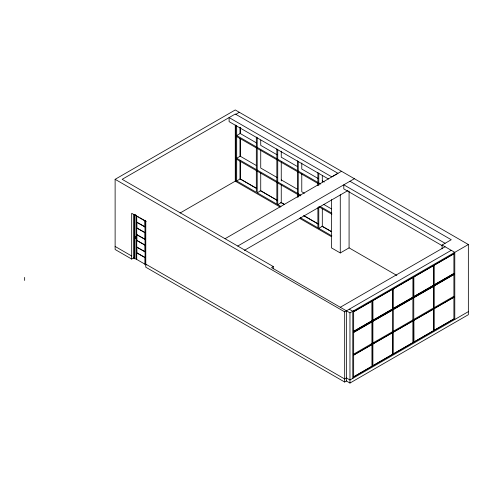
<?xml version="1.0" encoding="UTF-8"?>
<svg xmlns="http://www.w3.org/2000/svg" width="493" height="493" viewBox="0 0 493 493"><rect width="100%" height="100%" fill="white"/><g stroke="black" fill="none" stroke-linecap="round" stroke-linejoin="round"><path stroke-width="0.74" d="M136.555 238.612C134.472 239.21 134.743 236.239 135.661 237.608L135.31 237.811L135.242 236.486L136.08 236.868L135.994 238.07L135.994 236.917L135.242 236.486M135.661 237.195L135.31 237.398L136.555 238.409M131.686 259.059L115.122 249.501L115.122 179.316L235.272 109.951L468.35 244.516L468.35 314.7L349.962 383.049L346.437 381.015L344.675 382.032L145.78 267.2L145.78 221.425L131.686 213.29L131.686 259.059L134.034 257.703M235.802 114.327L239.327 112.287M256.576 142.958L240.208 133.504L236.683 135.544L320.74 184.074M256.576 165.66L240.208 156.207L236.683 158.247L300.872 195.302M136.727 216.162L136.727 222.207L145.312 226.959M136.727 227.963L145.139 232.813L145.139 239.499L136.727 234.65L136.727 227.963L145.312 232.714M136.727 234.65L145.312 239.401M135.785 237.09L135.785 237.86L135.785 237.09L135.279 236.794L135.871 237.034M135.027 237.836L135.538 237.127M180.05 213.031L235.272 181.153L280.258 207.122M135.008 237.453L136.598 238.144M236.683 125.709L236.683 180.949L240.208 178.91L256.576 188.363M136.727 240.399L145.139 245.255L145.139 251.941L136.727 247.085L136.727 240.399L145.312 245.15M136.727 247.085L144.665 251.467M136.727 252.841L145.139 257.691L145.139 264.285L136.727 259.429L136.727 252.841L145.312 257.592M136.555 259.534L136.555 215.509L134.971 214.597L134.971 258.622L136.727 259.429M257.204 137.559L257.204 192.794L260.729 190.76L277.097 200.213M144.96 220.365L145.139 264.285M277.732 149.41L277.732 204.644L281.256 202.611L284.529 204.503M341.507 171.281L331.814 176.876L229.109 117.581L229.109 121.648L328.48 179.021M225.054 238.717L337.101 173.826M237.737 246.044L354.368 178.706M244.38 250.345L347.972 190.538M331.869 214.215L318.78 206.659L318.78 228.345L322.305 226.312L331.462 231.599M273.325 268.876L273.325 266.59L271.563 267.607L349.962 312.864L468.35 244.516M331.462 199.603L331.462 247.874L340.275 252.958L349.081 247.874L396.853 275.458M442.098 248.842L442.098 245.027L451.261 239.734L349.962 181.251M340.275 307.275L445.093 246.753M115.122 179.316L344.675 311.847L451.261 250.315M371.95 301.192L353.592 311.705L453.831 253.833L434.228 265.154L434.228 330.248L453.905 318.971L453.905 252.854M372.757 320.333L392.434 309.056L372.831 320.376L372.757 300.644L433.415 265.702L433.415 330.797L372.757 365.738L372.757 321.35L392.434 310.072L372.757 321.35M433.347 285.355L413.738 296.675L433.415 285.398L433.347 265.659M413.738 320.395L433.415 309.117L413.738 320.395L413.806 342.117L413.738 276.98L413.738 297.692L433.415 286.415L433.415 330.797M433.415 286.415L413.738 297.692M392.434 331.758L372.757 343.036M393.315 331.247L412.924 319.926M413.806 319.421L433.347 308.057M453.905 296.268L434.296 307.589M392.366 332.732L372.757 344.052L392.366 332.732L392.434 354.461L392.366 289.323L392.366 310.029M453.905 318.971L353.66 376.843L371.95 366.287L371.876 301.149M468.35 311.65L349.962 379.998L346.437 377.965L344.675 378.981L145.78 264.149M337.982 173.32L235.272 114.019L122.172 179.316L273.325 266.59M445.093 243.296L343.794 184.813L343.794 188.881L442.431 245.822M442.098 245.027L454.786 252.348L454.786 319.476M277.097 154.808L260.729 145.355L260.729 140.055M297.624 166.659L281.256 157.205L281.256 151.148M318.145 178.509L301.778 169.056L301.778 162.998M322.305 180.906L324.265 182.04M236.683 136.561L318.78 183.957M277.097 177.511L260.729 168.058L260.729 150.112M281.256 179.908L297.624 189.361M304.397 193.268L301.778 191.759L301.778 173.813M323.611 204.361L331.462 208.896M320.086 206.401L331.869 213.198M236.683 159.264L300.219 195.943M412.924 277.534L412.857 342.586M303.743 215.595L318.145 223.914M256.761 188.554L240.134 178.953L240.134 161.008M260.088 190.471L277.374 200.454M280.702 202.376L284.695 204.675M303.978 215.811L317.942 223.877M321.935 226.176L331.247 231.556M236.683 180.949L256.323 192.288L256.323 137.048M257.204 192.794L276.85 204.139L276.85 148.898M277.732 204.644L281.004 206.536M300.219 217.629L317.899 227.834L317.899 207.645M318.78 228.345L331.869 235.9M299.498 218.233L331.345 236.615M393.315 288.855L393.248 353.906M372.757 300.644L372.757 365.738M349.26 309.203L352.778 311.237L352.778 378.371M371.876 343.547L353.66 354.14M135.994 215.496L134.706 214.751L134.706 258.776L133.443 258.042L133.443 214.369M137.282 216.236L138.564 216.975M139.852 217.721L146.273 221.431M136.727 222.207L145.139 227.063L145.139 220.266M135.027 237.423L136.524 238.421M135.31 237.811L136.598 238.557M115.122 246.451L131.686 256.009M144.96 264.39L146.014 264.994M353.66 310.732L353.66 377.86M349.962 312.864L349.962 383.049M349.081 191.179L349.081 247.874M346.437 310.83L346.437 381.015M344.675 311.847L344.675 382.032M340.275 194.729L340.275 252.958M322.305 175.607L322.305 181.923M322.305 208.366L322.305 226.312M318.78 173.105L318.78 185.454M317.899 172.599L317.899 185.688M298.253 161.254L298.253 197.052M297.371 160.749L297.371 197.292M281.256 161.963L281.256 180.925M281.256 184.665L281.256 202.611M260.729 172.815L260.729 190.76M240.208 127.447L240.208 133.504M240.208 138.262L240.208 156.207M240.208 160.964L240.208 178.91M240.134 127.49L240.134 133.548M240.134 138.305L240.134 156.25M235.802 125.296L235.802 181.455M235.272 125.006L235.272 181.153M136.906 222.109L136.906 227.858M136.906 234.545L136.906 240.301M136.906 246.987L136.906 252.736M135.335 236.437L135.335 237.589M24.65 277.405L24.65 280.455M371.876 320.844L353.592 331.401L371.876 320.844M412.857 297.18L393.248 308.501L412.924 297.224M453.831 273.523L434.228 284.843L453.905 273.566M371.876 321.861L353.592 332.418L371.876 321.861M412.857 298.197L393.248 309.524L412.857 298.197M453.831 274.539L434.228 285.86L453.831 274.539M371.876 344.564L353.592 355.12L371.876 344.564M412.857 320.9L393.248 332.227L412.924 320.943M453.831 297.242L434.228 308.563L453.905 297.285"/></g></svg>
